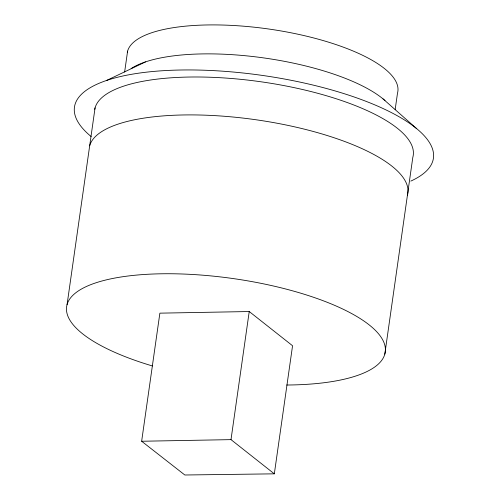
<?xml version="1.0" encoding="UTF-8"?>
<svg xmlns="http://www.w3.org/2000/svg" width="500" height="500" viewBox="0 0 500 500"><rect width="100%" height="100%" fill="white"/><g stroke="black" fill="none" stroke-linecap="round" stroke-linejoin="round"><path stroke-width="0.75" d="M67.069 304.625L95.069 107.875M124.631 72.019L127.6 51.144M141.644 441.25L159.875 313.156L249.231 311.537L292.556 345.744L274.325 473.837L184.838 475L141.644 441.25L231 439.631L274.325 473.837M231 439.631L249.231 311.537M395.181 109.431L397.494 93.194A136.681 43.594 8.1 0 0 272.087 29.506A136.681 43.594 8.1 0 0 127.287 52.531M384.812 354.137L412.812 157.387A160.912 51.325 8.1 0 0 265.462 82.444A160.912 51.325 8.1 0 0 94.738 109.325M106.706 80.406L145.525 61.881M383.025 98.888L416.737 128.713M131.113 68.587A138.881 44.3 8.1 0 1 257.656 57.106A138.881 44.3 8.1 0 1 385.012 100.588M152.381 365.95A160.912 51.325 8.1 0 1 105.3 280.119A160.912 51.325 8.1 0 1 355.319 315.613A160.912 51.325 8.1 0 1 286.712 385.019M89.669 145.794A160.912 51.325 8.1 0 1 262.356 120.712A160.912 51.325 8.1 0 1 407.419 195.3M91.15 136.55A181.294 57.825 8.1 0 1 260.431 75.15A181.294 57.825 8.1 0 1 410.819 181.088"/></g></svg>
